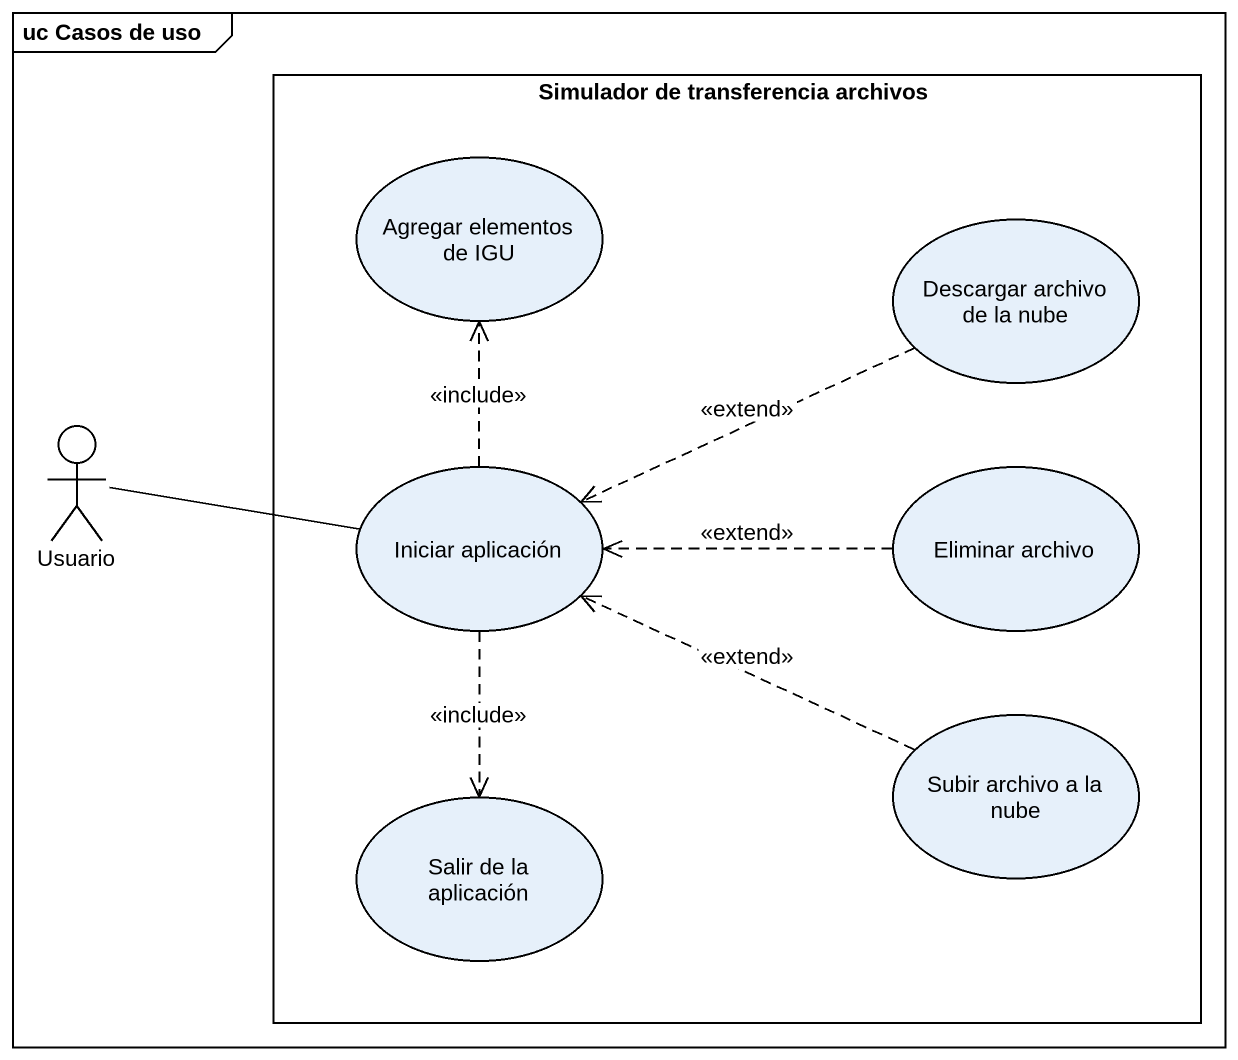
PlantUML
@startuml
mainframe uc Casos de uso
rectangle "Simulador de transferencia archivos" as Simulador_de_transferencia {
  usecase "Agregar elementos de IGU" as Agregar_elementos_de_IGU
  usecase "Descargar archivo de la nube" as Descargar_archivo_de_la_nube
  usecase "Iniciar aplicación" as Iniciar_aplicación
  usecase "Eliminar archivo" as Eliminar_archivo
  usecase "Subir archivo a la nube" as Subir_archivo_a_la_nube
  usecase "Salir de la aplicación" as Salir_de_la_aplicación
}
actor Usuario
Descargar_archivo_de_la_nube .left.> Iniciar_aplicación : <<extend>>
Usuario -right- Iniciar_aplicación
Iniciar_aplicación .up.> Agregar_elementos_de_IGU : <<include>>
Iniciar_aplicación ..> Salir_de_la_aplicación : <<include>>
Eliminar_archivo .left.> Iniciar_aplicación : <<extend>>
Subir_archivo_a_la_nube .left.> Iniciar_aplicación : <<extend>>
@enduml
